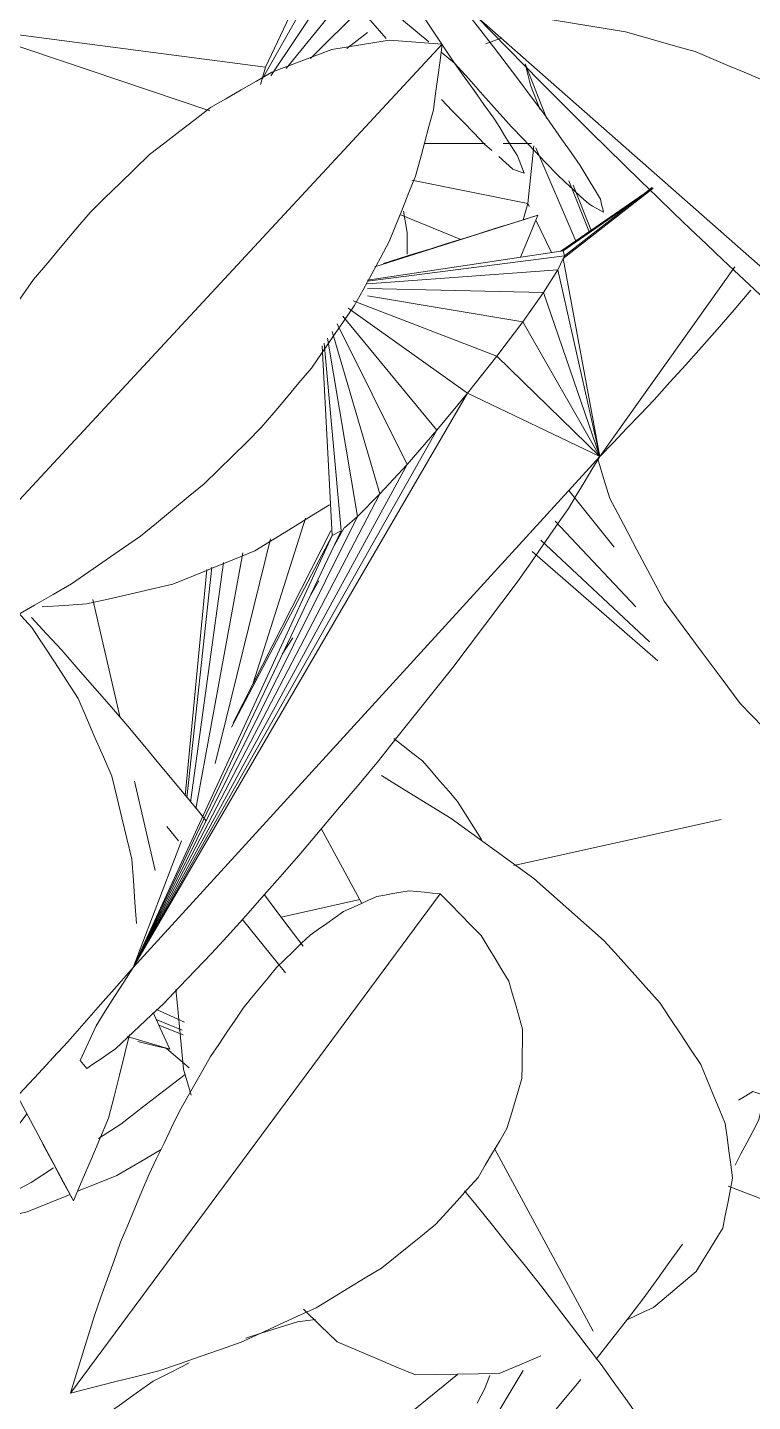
# Model space of a CAD drawing. Header units: metres. Extents: x 13.9 to 26.7, y -0.2 to 3.2.
# Drawn here: x 16.5921 to 16.6252, y 1.7036 to 1.7665 of the extents above; entities that cross this region are included whole.
import ezdxf

# ---------------------------------------------------------------- set-up
doc = ezdxf.new("R2010")
doc.units = ezdxf.units.M
doc.layers.add('Importações nas famílias', color=10, linetype='Continuous', lineweight=5)
doc.layers.add('Vegetação', color=7, linetype='Continuous', lineweight=5)

# ---------------------------------------------------------------- blocks, each defined once
blk = doc.blocks.new('Planta_pergolado_12200 - plantas pergolado_skp_Component_12-V130-Corte 1')
at = {"layer": 'Importações nas famílias'}
blk.add_line((16.688506, 1.116223), (16.67159, 1.093394), dxfattribs=at)
at = {"layer": 'Importações nas famílias', "flags": 128}
for points in [[(16.6856, 1.116097), (16.685221, 1.115926), (16.684842, 1.115756), (16.684463, 1.115585), (16.684084, 1.115415)], [(16.687079, 1.116367), (16.686709, 1.116299), (16.68634, 1.116232), (16.68597, 1.116164), (16.6856, 1.116097)], [(16.688506, 1.116223), (16.68815, 1.116259), (16.687793, 1.116295), (16.687436, 1.116331), (16.687079, 1.116367)], [(16.69038, 1.114311), (16.689912, 1.114789), (16.689443, 1.115267), (16.688975, 1.115745), (16.688506, 1.116223)], [(16.684084, 1.115415), (16.683701, 1.115143), (16.683317, 1.114871), (16.682934, 1.1146), (16.68255, 1.114328)], [(16.68255, 1.114328), (16.682166, 1.113959), (16.681782, 1.113589), (16.681398, 1.11322), (16.681013, 1.11285)], [(16.691645, 1.112232), (16.691329, 1.112751), (16.691012, 1.113271), (16.690696, 1.113791), (16.69038, 1.114311)], [(16.681013, 1.11285), (16.680633, 1.112386), (16.680253, 1.111923), (16.679872, 1.111459), (16.679492, 1.110996)], [(16.692269, 1.110035), (16.692113, 1.110584), (16.691957, 1.111133), (16.691801, 1.111683), (16.691645, 1.112232)], [(16.679492, 1.110996), (16.67912, 1.110443), (16.678747, 1.109891), (16.678375, 1.109339), (16.678002, 1.108787)], [(16.69224, 1.107771), (16.692247, 1.108337), (16.692255, 1.108903), (16.692262, 1.109469), (16.692269, 1.110035)], [(16.678002, 1.108787), (16.677642, 1.108152), (16.677282, 1.107517), (16.676922, 1.106882), (16.676561, 1.106247)], [(16.691557, 1.105494), (16.691728, 1.106063), (16.691898, 1.106632), (16.692069, 1.107202), (16.69224, 1.107771)], [(16.676561, 1.106247), (16.676217, 1.105536), (16.675873, 1.104826), (16.675529, 1.104115), (16.675185, 1.103405)], [(16.690236, 1.103256), (16.690566, 1.103816), (16.690897, 1.104375), (16.691227, 1.104934), (16.691557, 1.105494)], [(16.675185, 1.103405), (16.674861, 1.102626), (16.674536, 1.101848), (16.674212, 1.10107), (16.673888, 1.100292)], [(16.688309, 1.101111), (16.688791, 1.101648), (16.689273, 1.102184), (16.689755, 1.10272), (16.690236, 1.103256)], [(16.685821, 1.099109), (16.686443, 1.09961), (16.687065, 1.10011), (16.687687, 1.100611), (16.688309, 1.101111)], [(16.673888, 1.100292), (16.673587, 1.099454), (16.673287, 1.098617), (16.672986, 1.09778), (16.672685, 1.096942)], [(16.68283, 1.097297), (16.683578, 1.09775), (16.684326, 1.098203), (16.685073, 1.098656), (16.685821, 1.099109)], [(16.679406, 1.095716), (16.680262, 1.096111), (16.681118, 1.096507), (16.681974, 1.096902), (16.68283, 1.097297)], [(16.672685, 1.096942), (16.672412, 1.096055), (16.672138, 1.095168), (16.671864, 1.094281), (16.67159, 1.093394)], [(16.67563, 1.094405), (16.676574, 1.094733), (16.677518, 1.095061), (16.678462, 1.095389), (16.679406, 1.095716)], [(16.67159, 1.093394), (16.6726, 1.093647), (16.67361, 1.0939), (16.67462, 1.094153), (16.67563, 1.094405)]]:
    blk.add_lwpolyline(points, dxfattribs=at)
blk = doc.blocks.new('Planta_pergolado_12200 - plantas pergolado_skp_Component_12-V470-Corte 1')
at = {"layer": 'Importações nas famílias'}
for p, q in [((16.556247, 1.732414), (16.580782, 1.725062)), ((16.596651, 1.720306), (16.598599, 1.719723))]:
    blk.add_line(p, q, dxfattribs=at)
at = {"layer": 'Importações nas famílias', "flags": 128}
for points in [[(16.572264, 1.737758), (16.5712, 1.737658), (16.570136, 1.737559), (16.569072, 1.73746), (16.568009, 1.73736)], [(16.576523, 1.737501), (16.575458, 1.737565), (16.574393, 1.737629), (16.573329, 1.737693), (16.572264, 1.737758)], [(16.568009, 1.73736), (16.566971, 1.7371), (16.565933, 1.73684), (16.564895, 1.736579), (16.563857, 1.736319)], [(16.563857, 1.736319), (16.562869, 1.735903), (16.561881, 1.735488), (16.560893, 1.735072), (16.559905, 1.734657)], [(16.559905, 1.734657), (16.558991, 1.734096), (16.558076, 1.733535), (16.557162, 1.732974), (16.556247, 1.732414)], [(16.556247, 1.732414), (16.557094, 1.73212), (16.557941, 1.731826), (16.558788, 1.731532), (16.559635, 1.731239)], [(16.559635, 1.731239), (16.560523, 1.730939), (16.56141, 1.73064), (16.562298, 1.730341), (16.563185, 1.730042)], [(16.563185, 1.730042), (16.564103, 1.72974), (16.565021, 1.729439), (16.565939, 1.729137), (16.566857, 1.728836)], [(16.566857, 1.728836), (16.567796, 1.728536), (16.568734, 1.728236), (16.569673, 1.727935), (16.570611, 1.727635)], [(16.570611, 1.727635), (16.57156, 1.72734), (16.572508, 1.727044), (16.573457, 1.726748), (16.574405, 1.726453)], [(16.574405, 1.726453), (16.575353, 1.726165), (16.576301, 1.725877), (16.577249, 1.725589), (16.578196, 1.725301)], [(16.578196, 1.725301), (16.579133, 1.725024), (16.58007, 1.724747), (16.581007, 1.72447)], [(16.598599, 1.719723), (16.598158, 1.72069), (16.597833, 1.721402)], [(16.597136, 1.720081), (16.597867, 1.719902), (16.598599, 1.719723)]]:
    blk.add_lwpolyline(points, dxfattribs=at)
blk = doc.blocks.new('Planta_pergolado_12200 - plantas pergolado_skp_Component_12-V471-Corte 1')
at = {"layer": 'Importações nas famílias'}
for p, q in [((16.575175, 1.748247), (16.576688, 1.745426)), ((16.587312, 1.743677), (16.586534, 1.744278)), ((16.592289, 1.739017), (16.591628, 1.739732)), ((16.589211, 1.722078), (16.591106, 1.718544)), ((16.591536, 1.717742), (16.594194, 1.712787))]:
    blk.add_line(p, q, dxfattribs=at)
at = {"layer": 'Importações nas famílias', "flags": 128}
for points in [[(16.577194, 1.747874), (16.576184, 1.74806), (16.575175, 1.748247)], [(16.575654, 1.747335), (16.575894, 1.74688), (16.576134, 1.746424)], [(16.576134, 1.746424), (16.576416, 1.745892), (16.576697, 1.74536)], [(16.586534, 1.744278), (16.585658, 1.74475), (16.584782, 1.745223), (16.583906, 1.745696), (16.58303, 1.746168)], [(16.594404, 1.73577), (16.593875, 1.736582), (16.593346, 1.737394), (16.592818, 1.738205), (16.592289, 1.739017)], [(16.59594, 1.73221), (16.595556, 1.7331), (16.595172, 1.73399), (16.594788, 1.73488), (16.594404, 1.73577)], [(16.596862, 1.728421), (16.596631, 1.729368), (16.596401, 1.730315), (16.59617, 1.731263), (16.59594, 1.73221)], [(16.597076, 1.725474), (16.597004, 1.726456), (16.596933, 1.727438), (16.596862, 1.728421)], [(16.595798, 1.716582), (16.596046, 1.717565), (16.596294, 1.718548), (16.596542, 1.719531), (16.59676, 1.720398)], [(16.594194, 1.712787), (16.594595, 1.713735), (16.594996, 1.714684), (16.595397, 1.715633), (16.595798, 1.716582)], [(16.592787, 1.715385), (16.593256, 1.714519), (16.593725, 1.713653), (16.594194, 1.712787)]]:
    blk.add_lwpolyline(points, dxfattribs=at)
blk = doc.blocks.new('Planta_pergolado_12200 - plantas pergolado_skp_Component_12-V472-Corte 1')
at = {"layer": 'Importações nas famílias'}
for p, q in [((16.605259, 1.707374), (16.604434, 1.707265)), ((16.600125, 1.69538), (16.611748, 1.704858)), ((16.612991, 1.704177), (16.613235, 1.7048)), ((16.612653, 1.703547), (16.612991, 1.704177)), ((16.589127, 1.696435), (16.588548, 1.69555)), ((16.582387, 1.680914), (16.589841, 1.686993)), ((16.583401, 1.685041), (16.583148, 1.684009)), ((16.582547, 1.681564), (16.582387, 1.680914))]:
    blk.add_line(p, q, dxfattribs=at)
at = {"layer": 'Importações nas famílias', "flags": 128}
for points in [[(16.604434, 1.707265), (16.603603, 1.707001), (16.602772, 1.706736), (16.602081, 1.706516)], [(16.599476, 1.705379), (16.598659, 1.704964), (16.597842, 1.70455)], [(16.597842, 1.70455), (16.597059, 1.703995), (16.596275, 1.703441), (16.595491, 1.702886), (16.594708, 1.702332)], [(16.594708, 1.702332), (16.593976, 1.70165), (16.593244, 1.700969), (16.592512, 1.700287), (16.59178, 1.699606)], [(16.59178, 1.699606), (16.591116, 1.698813), (16.590453, 1.69802), (16.58979, 1.697228), (16.589127, 1.696435)], [(16.587969, 1.694664), (16.58739, 1.693779), (16.586812, 1.692894)], [(16.586812, 1.692894), (16.586331, 1.691937), (16.58585, 1.69098), (16.585369, 1.690023), (16.584888, 1.689066)], [(16.584888, 1.689066), (16.584516, 1.68806), (16.584145, 1.687054), (16.583773, 1.686047), (16.583401, 1.685041)], [(16.586119, 1.682261), (16.587032, 1.682653), (16.587945, 1.683044), (16.588858, 1.683435)], [(16.582387, 1.680914), (16.58332, 1.68125), (16.584253, 1.681587), (16.585186, 1.681924), (16.586119, 1.682261)]]:
    blk.add_lwpolyline(points, dxfattribs=at)
blk = doc.blocks.new('Planta_pergolado_12200 - plantas pergolado_skp_Component_17-V473-Corte 1')
at = {"layer": 'Importações nas famílias'}
for p, q in [((16.599783, 1.730762), (16.600255, 1.730167)), ((16.598464, 1.729907), (16.598998, 1.72925)), ((16.601899, 1.725678), (16.603895, 1.72322)), ((16.597975, 1.72109), (16.599161, 1.7206)), ((16.597981, 1.721551), (16.599263, 1.720969)), ((16.599202, 1.720385), (16.598098, 1.720821)), ((16.598452, 1.719767), (16.599487, 1.718882)), ((16.612071, 1.713251), (16.6126, 1.712619))]:
    blk.add_line(p, q, dxfattribs=at)
at = {"layer": 'Importações nas famílias', "flags": 128}
for points in [[(16.592276, 1.739476), (16.592963, 1.738728), (16.59365, 1.737981)], [(16.59365, 1.737981), (16.594408, 1.73711), (16.595165, 1.73624), (16.595922, 1.735369), (16.596679, 1.734499)], [(16.596679, 1.734499), (16.597455, 1.733564), (16.598231, 1.73263), (16.599007, 1.731696), (16.599783, 1.730762)], [(16.602931, 1.726784), (16.603406, 1.726155), (16.604062, 1.725284), (16.604697, 1.724443)], [(16.6126, 1.712619), (16.613353, 1.71168), (16.614105, 1.71074), (16.614858, 1.709801), (16.61561, 1.708862)], [(16.61561, 1.708862), (16.616288, 1.707974), (16.616965, 1.707085), (16.617643, 1.706197), (16.61832, 1.705309)], [(16.61832, 1.705309), (16.618877, 1.704533), (16.619433, 1.703756), (16.619989, 1.70298), (16.620545, 1.702203)]]:
    blk.add_lwpolyline(points, dxfattribs=at)
blk = doc.blocks.new('Planta_pergolado_12200 - plantas pergolado_skp_Component_16-V474-Corte 1')
for name, p in [('Planta_pergolado_12200 - plantas pergolado_skp_Component_17-V473-Corte 1', (0, 0)), ('Planta_pergolado_12200 - plantas pergolado_skp_Component_12-V471-Corte 1', (0, 0)), ('Planta_pergolado_12200 - plantas pergolado_skp_Component_12-V470-Corte 1', (0, 0)), ('Planta_pergolado_12200 - plantas pergolado_skp_Component_12-V130-Corte 1', (-0.07754, 0.610611)), ('Planta_pergolado_12200 - plantas pergolado_skp_Component_12-V472-Corte 1', (0, 0))]:
    blk.add_blockref(name, p)
blk = doc.blocks.new('Planta_pergolado_12200 - plantas pergolado_skp_Component_12-V83-Corte 1')
at = {"layer": 'Importações nas famílias'}
blk.add_line((16.619427, 0.799128), (16.59318, 0.822232), dxfattribs=at)
at = {"layer": 'Importações nas famílias', "flags": 128}
for points in [[(16.59318, 0.822232), (16.59392, 0.821476), (16.59466, 0.82072), (16.5954, 0.819965), (16.596141, 0.819209)], [(16.596668, 0.82205), (16.595796, 0.822095), (16.594924, 0.822141), (16.594052, 0.822186), (16.59318, 0.822232)], [(16.600025, 0.821502), (16.599186, 0.821639), (16.598347, 0.821776), (16.597507, 0.821913), (16.596668, 0.82205)], [(16.603215, 0.820596), (16.602418, 0.820823), (16.60162, 0.821049), (16.600823, 0.821276), (16.600025, 0.821502)], [(16.606202, 0.819341), (16.605455, 0.819654), (16.604709, 0.819968), (16.603962, 0.820282), (16.603215, 0.820596)], [(16.596141, 0.819209), (16.596901, 0.818451), (16.597661, 0.817694), (16.598421, 0.816936), (16.599181, 0.816178)], [(16.608952, 0.81775), (16.608265, 0.818148), (16.607577, 0.818545), (16.606889, 0.818943), (16.606202, 0.819341)], [(16.611435, 0.815842), (16.610815, 0.816319), (16.610194, 0.816796), (16.609573, 0.817273), (16.608952, 0.81775)], [(16.599181, 0.816178), (16.599943, 0.815436), (16.600705, 0.814694), (16.601467, 0.813952), (16.602229, 0.81321)], [(16.613624, 0.813638), (16.613077, 0.814189), (16.61253, 0.81474), (16.611983, 0.815291), (16.611435, 0.815842)], [(16.602229, 0.81321), (16.602976, 0.812501), (16.603722, 0.811792), (16.604468, 0.811083), (16.605214, 0.810374)], [(16.615494, 0.811161), (16.615027, 0.81178), (16.614559, 0.8124), (16.614092, 0.813019), (16.613624, 0.813638)], [(16.617024, 0.808441), (16.616642, 0.809121), (16.616259, 0.809801), (16.615877, 0.810481), (16.615494, 0.811161)], [(16.605214, 0.810374), (16.605927, 0.809715), (16.60664, 0.809056), (16.607353, 0.808397), (16.608065, 0.807738)], [(16.618198, 0.805507), (16.617904, 0.80624), (16.617611, 0.806974), (16.617318, 0.807707), (16.617024, 0.808441)], [(16.608065, 0.807738), (16.608728, 0.807144), (16.609391, 0.80655), (16.610053, 0.805956), (16.610716, 0.805362)], [(16.610716, 0.805362), (16.611313, 0.804847), (16.61191, 0.804332), (16.612507, 0.803817), (16.613104, 0.803303)], [(16.619002, 0.802391), (16.618801, 0.80317), (16.6186, 0.803949), (16.618399, 0.804728), (16.618198, 0.805507)], [(16.613104, 0.803303), (16.613621, 0.802879), (16.614139, 0.802455), (16.614656, 0.802032), (16.615173, 0.801608)], [(16.619427, 0.799128), (16.619321, 0.799944), (16.619214, 0.800759), (16.619108, 0.801575), (16.619002, 0.802391)], [(16.615173, 0.801608), (16.615599, 0.801286), (16.616024, 0.800963), (16.61645, 0.800641), (16.616875, 0.800318)], [(16.616875, 0.800318), (16.617199, 0.800105), (16.617523, 0.799891), (16.617847, 0.799677), (16.61817, 0.799463)], [(16.61817, 0.799463), (16.618385, 0.799363), (16.618599, 0.799263), (16.618813, 0.799164), (16.619028, 0.799064)], [(16.619028, 0.799064), (16.619127, 0.79908), (16.619227, 0.799096), (16.619327, 0.799112), (16.619427, 0.799128)]]:
    blk.add_lwpolyline(points, dxfattribs=at)
blk = doc.blocks.new('Planta_pergolado_12200 - plantas pergolado_skp_Component_12-V487-Corte 1')
at = {"layer": 'Importações nas famílias'}
blk.add_line((16.583448, 1.735955), (16.611061, 1.765696), dxfattribs=at)
at = {"layer": 'Importações nas famílias', "flags": 128}
for points in [[(16.608623, 1.765873), (16.607968, 1.765764), (16.607313, 1.765656), (16.606657, 1.765547), (16.606002, 1.765439)], [(16.611061, 1.765696), (16.610451, 1.76574), (16.609842, 1.765784), (16.609233, 1.765829), (16.608623, 1.765873)], [(16.610651, 1.762681), (16.610754, 1.763435), (16.610856, 1.764188), (16.610959, 1.764942), (16.611061, 1.765696)], [(16.606002, 1.765439), (16.605316, 1.76518), (16.60463, 1.764921), (16.603945, 1.764662), (16.603259, 1.764403)], [(16.603259, 1.764403), (16.602559, 1.764), (16.601858, 1.763596), (16.601158, 1.763193), (16.600458, 1.76279)], [(16.600458, 1.76279), (16.59976, 1.762252), (16.599062, 1.761714), (16.598363, 1.761176), (16.597665, 1.760638)], [(16.609837, 1.759658), (16.610041, 1.760414), (16.610244, 1.761169), (16.610448, 1.761925), (16.610651, 1.762681)], [(16.597665, 1.760638), (16.596986, 1.759977), (16.596306, 1.759317), (16.595626, 1.758657), (16.594946, 1.757996)], [(16.608628, 1.756661), (16.60893, 1.75741), (16.609233, 1.758159), (16.609535, 1.758909), (16.609837, 1.759658)], [(16.594946, 1.757996), (16.594301, 1.757229), (16.593655, 1.756462), (16.59301, 1.755695), (16.592364, 1.754928)], [(16.607036, 1.753722), (16.607434, 1.754457), (16.607832, 1.755192), (16.60823, 1.755926), (16.608628, 1.756661)], [(16.592364, 1.754928), (16.591769, 1.754072), (16.591173, 1.753217), (16.590577, 1.752361), (16.589981, 1.751505)], [(16.60508, 1.750876), (16.605569, 1.751587), (16.606058, 1.752299), (16.606547, 1.753011), (16.607036, 1.753722)], [(16.589981, 1.751505), (16.589448, 1.750581), (16.588916, 1.749656), (16.588383, 1.748732), (16.587851, 1.747808)], [(16.602781, 1.748152), (16.603356, 1.748833), (16.60393, 1.749514), (16.604505, 1.750195), (16.60508, 1.750876)], [(16.600165, 1.745582), (16.600819, 1.746224), (16.601473, 1.746867), (16.602127, 1.747509), (16.602781, 1.748152)], [(16.587851, 1.747808), (16.587394, 1.746836), (16.586938, 1.745865), (16.586481, 1.744894)], [(16.597261, 1.743194), (16.597987, 1.743791), (16.598713, 1.744388), (16.599439, 1.744985), (16.600165, 1.745582)], [(16.5941, 1.741014), (16.594891, 1.741559), (16.595681, 1.742104), (16.596471, 1.742649), (16.597261, 1.743194)], [(16.59072, 1.739067), (16.591565, 1.739554), (16.59241, 1.74004), (16.593255, 1.740527), (16.5941, 1.741014)], [(16.587156, 1.737374), (16.588047, 1.737797), (16.588938, 1.738221), (16.589829, 1.738644), (16.59072, 1.739067)], [(16.583448, 1.735955), (16.584375, 1.73631), (16.585302, 1.736665), (16.586229, 1.737019), (16.587156, 1.737374)]]:
    blk.add_lwpolyline(points, dxfattribs=at)
blk = doc.blocks.new('Planta_pergolado_12200 - plantas pergolado_skp_Component_17-V488-Corte 1')
at = {"layer": 'Importações nas famílias'}
for p, q in [((16.611611, 1.764828), (16.601566, 1.779964)), ((16.595738, 1.778023), (16.610451, 1.765792)), ((16.611011, 1.765327), (16.611611, 1.764828)), ((16.611611, 1.764828), (16.611011, 1.765327)), ((16.613318, 1.760834), (16.612997, 1.761121))]:
    blk.add_line(p, q, dxfattribs=at)
at = {"layer": 'Importações nas famílias', "flags": 128}
for points in [[(16.608496, 1.765942), (16.607769, 1.766778), (16.607042, 1.767614), (16.606315, 1.76845), (16.605589, 1.769285)], [(16.610656, 1.769084), (16.611345, 1.768206), (16.612033, 1.767327), (16.612721, 1.766449), (16.613409, 1.76557)], [(16.613409, 1.76557), (16.613981, 1.764808), (16.614553, 1.764045), (16.615125, 1.763283), (16.615697, 1.762521)], [(16.614229, 1.761915), (16.613575, 1.762643), (16.61292, 1.763371), (16.612266, 1.7641), (16.611611, 1.764828)], [(16.611611, 1.764828), (16.612062, 1.764196), (16.612512, 1.763565), (16.612963, 1.762934), (16.613413, 1.762302)], [(16.612997, 1.761121), (16.612503, 1.76163), (16.612009, 1.762139), (16.611516, 1.762648), (16.611022, 1.763157)], [(16.613413, 1.762302), (16.613685, 1.761873), (16.613956, 1.761443), (16.614228, 1.761013), (16.6145, 1.760584)], [(16.615697, 1.762521), (16.616113, 1.761927), (16.61653, 1.761333), (16.616947, 1.760739), (16.617364, 1.760145)], [(16.616326, 1.759716), (16.615802, 1.760266), (16.615278, 1.760816), (16.614753, 1.761365), (16.614229, 1.761915)], [(16.614284, 1.759972), (16.613962, 1.76026), (16.61364, 1.760547)], [(16.6145, 1.760584), (16.614574, 1.760385), (16.614648, 1.760186), (16.614722, 1.759988), (16.614797, 1.759789)], [(16.617364, 1.760145), (16.617597, 1.759759), (16.61783, 1.759374), (16.618063, 1.758989), (16.618297, 1.758603)], [(16.614797, 1.759789), (16.614668, 1.759835), (16.61454, 1.759881), (16.614412, 1.759927), (16.614284, 1.759972)], [(16.617759, 1.758382), (16.617401, 1.758715), (16.617043, 1.759049), (16.616684, 1.759382), (16.616326, 1.759716)], [(16.618431, 1.758002), (16.618263, 1.758097), (16.618095, 1.758192), (16.617927, 1.758287), (16.617759, 1.758382)], [(16.618297, 1.758603), (16.61833, 1.758453), (16.618364, 1.758303), (16.618398, 1.758152), (16.618431, 1.758002)]]:
    blk.add_lwpolyline(points, dxfattribs=at)
blk = doc.blocks.new('Planta_pergolado_12200 - plantas pergolado_skp_Component_16-V489-Corte 1')
for name, p in [('Planta_pergolado_12200 - plantas pergolado_skp_Component_17-V488-Corte 1', (0, 0)), ('Planta_pergolado_12200 - plantas pergolado_skp_Component_12-V83-Corte 1', (0.019417, 0.944751)), ('Planta_pergolado_12200 - plantas pergolado_skp_Component_12-V487-Corte 1', (0, 0))]:
    blk.add_blockref(name, p)
blk = doc.blocks.new('Planta_pergolado_12200 - plantas pergolado_skp_-3067431-Corte 1')
for name in ['Planta_pergolado_12200 - plantas pergolado_skp_Component_16-V489-Corte 1', 'Planta_pergolado_12200 - plantas pergolado_skp_Component_16-V474-Corte 1']:
    blk.add_blockref(name, (0, 0))
blk = doc.blocks.new('Planta_pergolado_12200 - plantas pergolado_skp_-3067432-Corte 1')
blk.add_blockref('Planta_pergolado_12200 - plantas pergolado_skp_-3067431-Corte 1', (0, 0))
blk = doc.blocks.new('Planta_pergolado_12200 - plantas pergolado_skp_Component_12-V941-Corte 1')
at = {"layer": 'Importações nas famílias'}
for p, q in [((16.605526, 1.729825), (16.607383, 1.726393)), ((16.613446, 1.715186), (16.617966, 1.706831))]:
    blk.add_line(p, q, dxfattribs=at)
at = {"layer": 'Importações nas famílias', "flags": 128}
for points in [[(16.608838, 1.733938), (16.609275, 1.733598), (16.609711, 1.733257), (16.610147, 1.732916)], [(16.610147, 1.732916), (16.610551, 1.732453), (16.610954, 1.731989), (16.611357, 1.731525), (16.61176, 1.731062)], [(16.611468, 1.730286), (16.610403, 1.730938), (16.609338, 1.73159), (16.608273, 1.732242)], [(16.61176, 1.731062), (16.612126, 1.73048), (16.612492, 1.729899), (16.612857, 1.729317)], [(16.615247, 1.72753), (16.614303, 1.728219), (16.613358, 1.728908), (16.612413, 1.729597), (16.611468, 1.730286)], [(16.618457, 1.72469), (16.617655, 1.7254), (16.616852, 1.72611), (16.61605, 1.72682), (16.615247, 1.72753)], [(16.621023, 1.721833), (16.620382, 1.722548), (16.61974, 1.723262), (16.619099, 1.723976), (16.618457, 1.72469)], [(16.622884, 1.719027), (16.622419, 1.719728), (16.621954, 1.72043), (16.621489, 1.721132), (16.621023, 1.721833)], [(16.623997, 1.716336), (16.623719, 1.717009), (16.623441, 1.717681), (16.623163, 1.718354), (16.622884, 1.719027)], [(16.624336, 1.713824), (16.624251, 1.714452), (16.624167, 1.71508), (16.624082, 1.715708), (16.623997, 1.716336)], [(16.623892, 1.71155), (16.624003, 1.712119), (16.624114, 1.712687), (16.624225, 1.713256), (16.624336, 1.713824)], [(16.622676, 1.709568), (16.62298, 1.710064), (16.623284, 1.710559), (16.623588, 1.711055), (16.623892, 1.71155)], [(16.620717, 1.707923), (16.621207, 1.708334), (16.621697, 1.708746), (16.622187, 1.709157), (16.622676, 1.709568)], [(16.619452, 1.707319), (16.620053, 1.707606), (16.620717, 1.707923)]]:
    blk.add_lwpolyline(points, dxfattribs=at)
blk = doc.blocks.new('Planta_pergolado_12200 - plantas pergolado_skp_Component_17-V944-Corte 1')
at = {"layer": 'Importações nas famílias', "flags": 128}
for points in [[(16.618171, 1.746729), (16.618391, 1.746), (16.61872, 1.744908)], [(16.61872, 1.744908), (16.619341, 1.743736), (16.619963, 1.742564), (16.620584, 1.741392), (16.621205, 1.74022)], [(16.621205, 1.74022), (16.622076, 1.739048), (16.622947, 1.737876), (16.623818, 1.736704), (16.624689, 1.735533)], [(16.624689, 1.735533), (16.62575, 1.734441), (16.626811, 1.733349), (16.627873, 1.732257), (16.628285, 1.731832)]]:
    blk.add_lwpolyline(points, dxfattribs=at)
blk = doc.blocks.new('Planta_pergolado_12200 - plantas pergolado_skp_Component_16-V945-Corte 1')
for name in ['Planta_pergolado_12200 - plantas pergolado_skp_Component_17-V944-Corte 1', 'Planta_pergolado_12200 - plantas pergolado_skp_Component_12-V941-Corte 1']:
    blk.add_blockref(name, (0, 0))
blk = doc.blocks.new('Planta_pergolado_12200 - plantas pergolado_skp_-V954-Corte 1')
blk.add_blockref('Planta_pergolado_12200 - plantas pergolado_skp_Component_16-V945-Corte 1', (0, 0))
blk = doc.blocks.new('Planta_pergolado_12200 - plantas pergolado_skp_-3067442-Corte 1')
blk.add_blockref('Planta_pergolado_12200 - plantas pergolado_skp_-V954-Corte 1', (0, 0))
blk = doc.blocks.new('Planta_pergolado_12200 - plantas pergolado_skp_-3067443-Corte 1')
blk.add_blockref('Planta_pergolado_12200 - plantas pergolado_skp_-3067442-Corte 1', (0, 0))
blk = doc.blocks.new('Planta_pergolado_12200 - plantas pergolado_skp_Component_12-V1187-Corte 1')
at = {"layer": 'Importações nas famílias'}
for p, q in [((16.607981, 1.755508), (16.615435, 1.757867)), ((16.575335, 1.745176), (16.576666, 1.745597))]:
    blk.add_line(p, q, dxfattribs=at)
at = {"layer": 'Importações nas famílias', "flags": 128}
for points in [[(16.613134, 1.75715), (16.613709, 1.757329), (16.614284, 1.757508), (16.61486, 1.757688), (16.615435, 1.757867)], [(16.615435, 1.757867), (16.615037, 1.7569), (16.614644, 1.755947)], [(16.610528, 1.756335), (16.61118, 1.756538), (16.611831, 1.756742), (16.612482, 1.756946), (16.613134, 1.75715)], [(16.608368, 1.755656), (16.609088, 1.755883), (16.609808, 1.756109), (16.610528, 1.756335)], [(16.575335, 1.745176), (16.576255, 1.74547), (16.576688, 1.745608)], [(16.576688, 1.744319), (16.57622, 1.744615), (16.575335, 1.745176)], [(16.605906, 1.744622), (16.605082, 1.744117), (16.604216, 1.743586), (16.603351, 1.743056), (16.602485, 1.742525)], [(16.602485, 1.742525), (16.601548, 1.742142), (16.600611, 1.74176), (16.599673, 1.741377), (16.598736, 1.740994)], [(16.598736, 1.740994), (16.597749, 1.740768), (16.596762, 1.740541), (16.595774, 1.740315), (16.594787, 1.740089)], [(16.594787, 1.740089), (16.593773, 1.740025), (16.59276, 1.739961)]]:
    blk.add_lwpolyline(points, dxfattribs=at)
blk = doc.blocks.new('Planta_pergolado_12200 - plantas pergolado_skp_Component_12-V1188-Corte 1')
at = {"layer": 'Importações nas famílias'}
for p, q in [((16.609286, 1.758059), (16.609453, 1.757076)), ((16.609453, 1.757076), (16.609455, 1.756081))]:
    blk.add_line(p, q, dxfattribs=at)
blk = doc.blocks.new('Planta_pergolado_12200 - plantas pergolado_skp_Component_17-V1190-Corte 1')
at = {"layer": 'Importações nas famílias'}
for p, q in [((16.616474, 1.756221), (16.620312, 1.758867)), ((16.620698, 1.759103), (16.616586, 1.755887)), ((16.616648, 1.756017), (16.620661, 1.759139)), ((16.61992, 1.758563), (16.616593, 1.756239)), ((16.607646, 1.754897), (16.616593, 1.756239)), ((16.607646, 1.754852), (16.616648, 1.756017)), ((16.616586, 1.755887), (16.616339, 1.755367)), ((16.616648, 1.756017), (16.616586, 1.755887)), ((16.616586, 1.755887), (16.618261, 1.746828)), ((16.616593, 1.756239), (16.616648, 1.756017)), ((16.607646, 1.754727), (16.616339, 1.755367)), ((16.616339, 1.755367), (16.615686, 1.754332)), ((16.616339, 1.755367), (16.618261, 1.746828)), ((16.618261, 1.746828), (16.624433, 1.75551)), ((16.607646, 1.754514), (16.615686, 1.754332)), ((16.606985, 1.753958), (16.613551, 1.751414)), ((16.607646, 1.754186), (16.614736, 1.752984)), ((16.615686, 1.754332), (16.614736, 1.752984)), ((16.615686, 1.754332), (16.618261, 1.746828)), ((16.606503, 1.753257), (16.610814, 1.748044)), ((16.606751, 1.753618), (16.612214, 1.749729)), ((16.606016, 1.752549), (16.608209, 1.745125)), ((16.606253, 1.752894), (16.609448, 1.746474)), ((16.614736, 1.752984), (16.613551, 1.751414)), ((16.614736, 1.752984), (16.618261, 1.746828)), ((16.605562, 1.751889), (16.606018, 1.743218)), ((16.606433, 1.74344), (16.605653, 1.75202)), ((16.60581, 1.752249), (16.60718, 1.744091)), ((16.613551, 1.751414), (16.612214, 1.749729)), ((16.613551, 1.751414), (16.618261, 1.746828)), ((16.596923, 1.723468), (16.612214, 1.749729)), ((16.610814, 1.748044), (16.612214, 1.749729)), ((16.612214, 1.749729), (16.618261, 1.746828)), ((16.610814, 1.748044), (16.596923, 1.723468)), ((16.609448, 1.746474), (16.610814, 1.748044)), ((16.618261, 1.746828), (16.596923, 1.723468)), ((16.609448, 1.746474), (16.596923, 1.723468)), ((16.608209, 1.745125), (16.609448, 1.746474)), ((16.596923, 1.723468), (16.608209, 1.745125)), ((16.60718, 1.744091), (16.608209, 1.745125)), ((16.596923, 1.723468), (16.60718, 1.744091)), ((16.606584, 1.743571), (16.60718, 1.744091)), ((16.606433, 1.74344), (16.596923, 1.723468)), ((16.606018, 1.743218), (16.596923, 1.723468)), ((16.606018, 1.743218), (16.601425, 1.734461)), ((16.601489, 1.734648), (16.605963, 1.74344)), ((16.606433, 1.74344), (16.606018, 1.743218)), ((16.606067, 1.742672), (16.606568, 1.743571)), ((16.604984, 1.740396), (16.605416, 1.74114)), ((16.603743, 1.73779), (16.604219, 1.738545)), ((16.599137, 1.72925), (16.596923, 1.723468))]:
    blk.add_line(p, q, dxfattribs=at)
at = {"layer": 'Importações nas famílias', "flags": 128}
for points in [[(16.625176, 1.754442), (16.624405, 1.753539), (16.623634, 1.752635)], [(16.623634, 1.752635), (16.622913, 1.751832), (16.622192, 1.751029), (16.621471, 1.750225), (16.62075, 1.749422)], [(16.62075, 1.749422), (16.620128, 1.748773), (16.619505, 1.748125), (16.618883, 1.747476), (16.618261, 1.746828)], [(16.618261, 1.746828), (16.617904, 1.746234), (16.617547, 1.74564), (16.617189, 1.745046), (16.616832, 1.744453)], [(16.616832, 1.744453), (16.616256, 1.743625), (16.615679, 1.742798), (16.615103, 1.741971), (16.614527, 1.741144)], [(16.614527, 1.741144), (16.613781, 1.740154), (16.613035, 1.739163), (16.612289, 1.738173), (16.611543, 1.737183)], [(16.611543, 1.737183), (16.610691, 1.736115), (16.609839, 1.735046), (16.608987, 1.733978), (16.608135, 1.73291)], [(16.608135, 1.73291), (16.60725, 1.731854), (16.606365, 1.730799), (16.605479, 1.729744), (16.604594, 1.728688)], [(16.604594, 1.728688), (16.603752, 1.727736), (16.602909, 1.726784), (16.602066, 1.725832), (16.601224, 1.72488)], [(16.601224, 1.72488), (16.600496, 1.724112), (16.599767, 1.723345), (16.599039, 1.722577), (16.598311, 1.72181)], [(16.596923, 1.723468), (16.596175, 1.722617), (16.595428, 1.721767), (16.594681, 1.720916), (16.593934, 1.720066)], [(16.595222, 1.720796), (16.595647, 1.721464), (16.596072, 1.722132), (16.596497, 1.7228), (16.596923, 1.723468)], [(16.598311, 1.72181), (16.59776, 1.721293), (16.597208, 1.720775), (16.596657, 1.720258), (16.596105, 1.719741)], [(16.594492, 1.719211), (16.594674, 1.719607), (16.594857, 1.720003), (16.595039, 1.720399), (16.595222, 1.720796)], [(16.593934, 1.720066), (16.593266, 1.71935), (16.592599, 1.718633), (16.591932, 1.717917), (16.591265, 1.7172)], [(16.594795, 1.718849), (16.594719, 1.718939), (16.594643, 1.71903), (16.594567, 1.71912), (16.594492, 1.719211)], [(16.596105, 1.719741), (16.595778, 1.719518), (16.59545, 1.719295), (16.595122, 1.719072), (16.594795, 1.718849)]]:
    blk.add_lwpolyline(points, dxfattribs=at)
blk = doc.blocks.new('Planta_pergolado_12200 - plantas pergolado_skp_Component_16-V1191-Corte 1')
for name in ['Planta_pergolado_12200 - plantas pergolado_skp_Component_17-V1190-Corte 1', 'Planta_pergolado_12200 - plantas pergolado_skp_Component_12-V1187-Corte 1', 'Planta_pergolado_12200 - plantas pergolado_skp_Component_12-V1188-Corte 1']:
    blk.add_blockref(name, (0, 0))
blk = doc.blocks.new('Planta_pergolado_12200 - plantas pergolado_skp_Component_17-V1216-Corte 1')
at = {"layer": 'Importações nas famílias'}
for p, q in [((16.608234, 1.694136), (16.614754, 1.705036)), ((16.589805, 1.696097), (16.594669, 1.696693)), ((16.589805, 1.696097), (16.593708, 1.69667)), ((16.6021, 1.69699), (16.608234, 1.694136)), ((16.602211, 1.697081), (16.608234, 1.694136)), ((16.589805, 1.696097), (16.592998, 1.696531)), ((16.589805, 1.696097), (16.596069, 1.696494)), ((16.591584, 1.685548), (16.589805, 1.696097)), ((16.589805, 1.696097), (16.59004, 1.690129)), ((16.589805, 1.696097), (16.590211, 1.687455)), ((16.589805, 1.696097), (16.590795, 1.684935)), ((16.589805, 1.696097), (16.592649, 1.686549)), ((16.589805, 1.696097), (16.593919, 1.68787)), ((16.589805, 1.696097), (16.595306, 1.689421)), ((16.589805, 1.696097), (16.596717, 1.691097)), ((16.589805, 1.696097), (16.598055, 1.692782)), ((16.589805, 1.696097), (16.599229, 1.694362)), ((16.589805, 1.696097), (16.59833, 1.695795)), ((16.601912, 1.69639), (16.608234, 1.694136)), ((16.60016, 1.69573), (16.608234, 1.694136)), ((16.599742, 1.695117), (16.599229, 1.694362)), ((16.608234, 1.694136), (16.585727, 1.668816)), ((16.599229, 1.694362), (16.598055, 1.692782)), ((16.598055, 1.692782), (16.608234, 1.694136)), ((16.599229, 1.694362), (16.608234, 1.694136)), ((16.585422, 1.669127), (16.598055, 1.692782)), ((16.596717, 1.691097), (16.598055, 1.692782)), ((16.596717, 1.691097), (16.585402, 1.669147)), ((16.595306, 1.689421), (16.596717, 1.691097)), ((16.595306, 1.689421), (16.585374, 1.669175)), ((16.593919, 1.68787), (16.595306, 1.689421)), ((16.585394, 1.669332), (16.593919, 1.68787)), ((16.592649, 1.686549), (16.593919, 1.68787)), ((16.590218, 1.6873), (16.590338, 1.684751)), ((16.585351, 1.669381), (16.592649, 1.686549)), ((16.591798, 1.685749), (16.592649, 1.686549)), ((16.591584, 1.685548), (16.585305, 1.669434)), ((16.590212, 1.685776), (16.590242, 1.68501)), ((16.591584, 1.685548), (16.590795, 1.684935)), ((16.582617, 1.672267), (16.590242, 1.68501)), ((16.582644, 1.672241), (16.590338, 1.684751)), ((16.590795, 1.684935), (16.58268, 1.672206)), ((16.590795, 1.684935), (16.585261, 1.669484)), ((16.590338, 1.684751), (16.590242, 1.68501)), ((16.590795, 1.684935), (16.590338, 1.684751)), ((16.582603, 1.672281), (16.58933, 1.683686)), ((16.58152, 1.673196), (16.581807, 1.673685)), ((16.587625, 1.667621), (16.587071, 1.667157))]:
    blk.add_line(p, q, dxfattribs=at)
at = {"layer": 'Importações nas famílias', "flags": 128}
for points in [[(16.62461, 1.717403), (16.62494, 1.717602), (16.62527, 1.717801)], [(16.62527, 1.717801), (16.625404, 1.717755), (16.625538, 1.717709), (16.625673, 1.717663), (16.625807, 1.717617)], [(16.625807, 1.717617), (16.625737, 1.71733), (16.625667, 1.717043), (16.625597, 1.716756), (16.625527, 1.716468)], [(16.625527, 1.716468), (16.625257, 1.715959), (16.624988, 1.71545), (16.624718, 1.714941), (16.624448, 1.714432)], [(16.622042, 1.710812), (16.62144, 1.709976), (16.620839, 1.70914), (16.620237, 1.708304)], [(16.620237, 1.708304), (16.619526, 1.707386), (16.618815, 1.706467), (16.618103, 1.705549)], [(16.617392, 1.70463), (16.61662, 1.703691), (16.615847, 1.702753), (16.615075, 1.701814), (16.614302, 1.700875)], [(16.614302, 1.700875), (16.613522, 1.69998), (16.612741, 1.699086), (16.61196, 1.698191), (16.611179, 1.697296)], [(16.611179, 1.697296), (16.610443, 1.696506), (16.609707, 1.695716), (16.608971, 1.694926), (16.608234, 1.694136)], [(16.608234, 1.694136), (16.608123, 1.693772), (16.608011, 1.693408), (16.607899, 1.693044), (16.607788, 1.692681)], [(16.607788, 1.692681), (16.607424, 1.692041), (16.607061, 1.691401), (16.606698, 1.690762), (16.606334, 1.690122)], [(16.606334, 1.690122), (16.60575, 1.689261), (16.605166, 1.6884), (16.604582, 1.687539), (16.603998, 1.686678)], [(16.603998, 1.686678), (16.603243, 1.685669), (16.602489, 1.684661), (16.601734, 1.683652), (16.600979, 1.682643)], [(16.586473, 1.680224), (16.587215, 1.681158), (16.587957, 1.682092), (16.588699, 1.683026)], [(16.600979, 1.682643), (16.600118, 1.681573), (16.599257, 1.680503), (16.598396, 1.679433), (16.597535, 1.678363)], [(16.58387, 1.676719), (16.584521, 1.677595), (16.585172, 1.678471), (16.585823, 1.679347), (16.586473, 1.680224)], [(16.597535, 1.678363), (16.596641, 1.677322), (16.595748, 1.676282), (16.594854, 1.675242), (16.59396, 1.674202)], [(16.581807, 1.673685), (16.582323, 1.674444), (16.582838, 1.675202), (16.583354, 1.675961), (16.58387, 1.676719)], [(16.59396, 1.674202), (16.59311, 1.67328), (16.59226, 1.672359), (16.59141, 1.671438), (16.59056, 1.670516)], [(16.59056, 1.670516), (16.589826, 1.669792), (16.589093, 1.669069), (16.588359, 1.668345), (16.587625, 1.667621)]]:
    blk.add_lwpolyline(points, dxfattribs=at)
blk = doc.blocks.new('Planta_pergolado_12200 - plantas pergolado_skp_Component_16-V1217-Corte 1')
blk.add_blockref('Planta_pergolado_12200 - plantas pergolado_skp_Component_17-V1216-Corte 1', (0, 0))
blk = doc.blocks.new('Planta_pergolado_12200 - plantas pergolado_skp_-V1263-Corte 1')
for name in ['Planta_pergolado_12200 - plantas pergolado_skp_Component_16-V1191-Corte 1', 'Planta_pergolado_12200 - plantas pergolado_skp_Component_16-V1217-Corte 1']:
    blk.add_blockref(name, (0, 0))
blk = doc.blocks.new('Planta_pergolado_12200 - plantas pergolado_skp_Component_12-V1346-Corte 1')
at = {"layer": 'Importações nas famílias'}
for p, q in [((16.588013, 1.711352), (16.592057, 1.716772)), ((16.595332, 1.71564), (16.596358, 1.716307)), ((16.592254, 1.713639), (16.59328, 1.714306))]:
    blk.add_line(p, q, dxfattribs=at)
at = {"layer": 'Importações nas famílias', "flags": 128}
for points in [[(16.596358, 1.716307), (16.597339, 1.717062), (16.598319, 1.717817), (16.5993, 1.718572)], [(16.5982, 1.715141), (16.597192, 1.714553), (16.596175, 1.71396)], [(16.588013, 1.711352), (16.589073, 1.711924), (16.590133, 1.712496), (16.591194, 1.713067), (16.592254, 1.713639)], [(16.596175, 1.71396), (16.595148, 1.713542), (16.594381, 1.71323)], [(16.594033, 1.713088), (16.593094, 1.712706), (16.592067, 1.712287)], [(16.592067, 1.712287), (16.591053, 1.712054), (16.59004, 1.71182), (16.589026, 1.711586), (16.588013, 1.711352)]]:
    blk.add_lwpolyline(points, dxfattribs=at)
blk = doc.blocks.new('Planta_pergolado_12200 - plantas pergolado_skp_Component_17-V1348-Corte 1')
at = {"layer": 'Importações nas famílias'}
blk.add_line((16.624131, 1.71347), (16.631407, 1.710656), dxfattribs=at)
blk = doc.blocks.new('Planta_pergolado_12200 - plantas pergolado_skp_Component_16-V1349-Corte 1')
for name in ['Planta_pergolado_12200 - plantas pergolado_skp_Component_17-V1348-Corte 1', 'Planta_pergolado_12200 - plantas pergolado_skp_Component_12-V1346-Corte 1']:
    blk.add_blockref(name, (0, 0))
blk = doc.blocks.new('Planta_pergolado_12200 - plantas pergolado_skp_-V1377-Corte 1')
blk.add_blockref('Planta_pergolado_12200 - plantas pergolado_skp_Component_16-V1349-Corte 1', (0, 0))
blk = doc.blocks.new('Planta_pergolado_12200 - plantas pergolado_skp_-V1378-Corte 1')
blk.add_blockref('Planta_pergolado_12200 - plantas pergolado_skp_-V1377-Corte 1', (0, 0))
blk = doc.blocks.new('Planta_pergolado_12200 - plantas pergolado_skp_-3067454-Corte 1')
for name in ['Planta_pergolado_12200 - plantas pergolado_skp_-V1263-Corte 1', 'Planta_pergolado_12200 - plantas pergolado_skp_-V1378-Corte 1']:
    blk.add_blockref(name, (0, 0))
blk = doc.blocks.new('Planta_pergolado_12200 - plantas pergolado_skp_Component_17-V2159-Corte 1')
at = {"layer": 'Importações nas famílias'}
for p, q in [((16.602816, 1.764084), (16.605488, 1.768801)), ((16.603223, 1.764249), (16.60618, 1.768671)), ((16.603925, 1.764584), (16.606457, 1.767714)), ((16.605029, 1.76503), (16.607372, 1.76737)), ((16.600429, 1.762634), (16.589075, 1.766458)), ((16.602968, 1.764636), (16.589075, 1.766458)), ((16.604074, 1.766948), (16.602968, 1.764636)), ((16.606696, 1.765487), (16.607646, 1.766228)), ((16.61305, 1.765699), (16.613778, 1.765976)), ((16.602968, 1.764636), (16.602749, 1.76384)), ((16.61509, 1.763817), (16.614847, 1.764789)), ((16.615844, 1.762274), (16.614847, 1.764789)), ((16.615543, 1.762687), (16.61509, 1.763817)), ((16.610244, 1.761154), (16.613024, 1.761148)), ((16.613844, 1.761146), (16.615146, 1.761143)), ((16.614968, 1.758406), (16.615245, 1.761044)), ((16.61719, 1.756656), (16.615339, 1.760951)), ((16.614968, 1.758406), (16.609673, 1.759469)), ((16.617792, 1.757076), (16.616842, 1.759446)), ((16.61788, 1.757138), (16.617046, 1.759242)), ((16.61476, 1.757653), (16.614968, 1.758406)), ((16.615038, 1.758262), (16.614968, 1.758406)), ((16.611914, 1.756753), (16.609123, 1.757902)), ((16.616058, 1.756159), (16.615341, 1.757638)), ((16.618921, 1.742686), (16.61684, 1.745272)), ((16.604799, 1.744012), (16.602406, 1.736466)), ((16.619905, 1.739958), (16.616215, 1.743873)), ((16.603199, 1.743071), (16.600665, 1.732787)), ((16.61517, 1.742485), (16.62092, 1.73749)), ((16.620532, 1.738357), (16.615567, 1.743013)), ((16.599539, 1.731019), (16.60105, 1.741982)), ((16.599782, 1.730721), (16.601943, 1.742435)), ((16.599301, 1.731313), (16.600294, 1.741659)), ((16.600517, 1.741769), (16.599374, 1.731223)), ((16.595076, 1.740297), (16.596318, 1.734883)), ((16.596981, 1.731992), (16.597921, 1.727894)), ((16.62382, 1.730237), (16.614327, 1.728132)), ((16.607287, 1.726571), (16.603684, 1.725772)), ((16.59923, 1.718808), (16.599576, 1.717627))]:
    blk.add_line(p, q, dxfattribs=at)
at = {"layer": 'Importações nas famílias', "flags": 128}
for points in [[(16.598877, 1.722451), (16.598946, 1.721733), (16.599088, 1.720271), (16.59923, 1.718808)], [(16.604705, 1.707835), (16.605479, 1.707089), (16.606252, 1.706343)], [(16.606252, 1.706343), (16.607148, 1.705965), (16.608043, 1.705586), (16.608939, 1.705208), (16.609835, 1.70483)], [(16.61366, 1.704891), (16.614613, 1.705299), (16.615565, 1.705707)], [(16.609835, 1.70483), (16.610791, 1.704845), (16.611748, 1.704861), (16.612704, 1.704876), (16.61366, 1.704891)]]:
    blk.add_lwpolyline(points, dxfattribs=at)
blk = doc.blocks.new('Planta_pergolado_12200 - plantas pergolado_skp_Component_16-V2160-Corte 1')
blk.add_blockref('Planta_pergolado_12200 - plantas pergolado_skp_Component_17-V2159-Corte 1', (0, 0))
blk = doc.blocks.new('Planta_pergolado_12200 - plantas pergolado_skp_-V2184-Corte 1')
blk.add_blockref('Planta_pergolado_12200 - plantas pergolado_skp_Component_16-V2160-Corte 1', (0, 0))
blk = doc.blocks.new('Planta_pergolado_12200 - plantas pergolado_skp_-3067412-Corte 1')
blk.add_blockref('Planta_pergolado_12200 - plantas pergolado_skp_-V2184-Corte 1', (0, 0))
blk = doc.blocks.new('Planta_pergolado_12200 - plantas pergolado_skp_-3067421-Corte 1')
blk.add_blockref('Planta_pergolado_12200 - plantas pergolado_skp_-3067412-Corte 1', (0, 0))
blk = doc.blocks.new('Planta_pergolado_12200 - Planta_pergolado_12200-3067476-Corte 1')
for name in ['Planta_pergolado_12200 - plantas pergolado_skp_-3067421-Corte 1', 'Planta_pergolado_12200 - plantas pergolado_skp_-3067454-Corte 1', 'Planta_pergolado_12200 - plantas pergolado_skp_-3067443-Corte 1', 'Planta_pergolado_12200 - plantas pergolado_skp_-3067432-Corte 1']:
    blk.add_blockref(name, (0, 0))

msp = doc.modelspace()

# ---------------------------------------------------------------- block references
at = {"layer": 'Vegetação', "color": 10}
msp.add_blockref('Planta_pergolado_12200 - Planta_pergolado_12200-3067476-Corte 1', (0, 0), dxfattribs=at)

doc.saveas('drawing.dxf')
